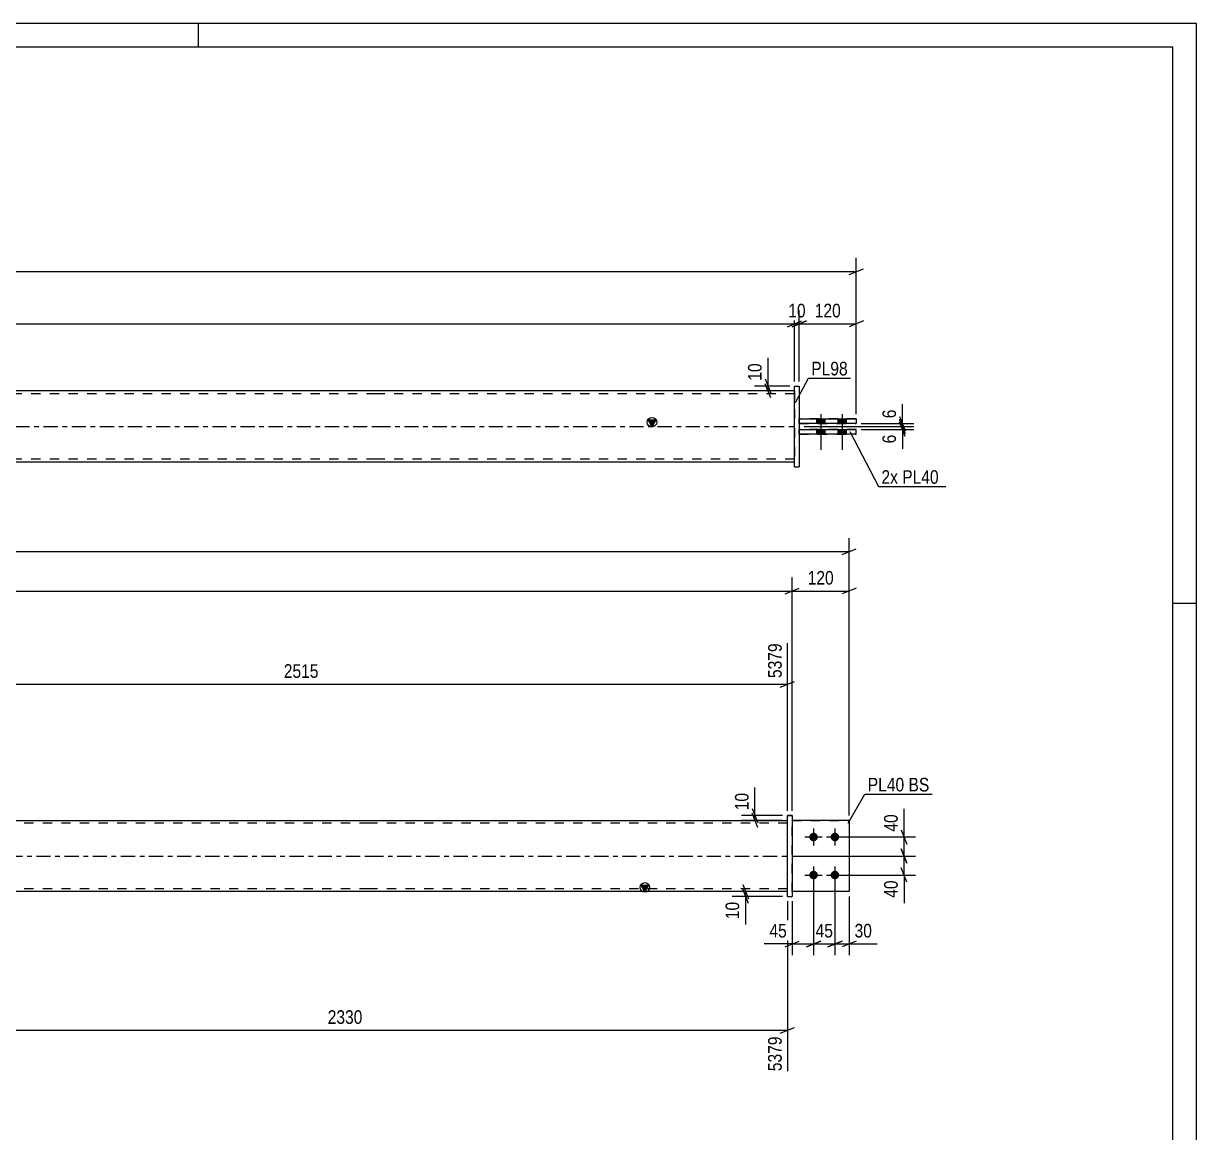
# Model space of a CAD drawing. Header units: millimetres. Extents: x 0 to 594, y 0 to 420.
# Drawn here: x 347.2 to 594, y 186.7 to 420 of the extents above; entities that cross this region are included whole.
import ezdxf

# ---------------------------------------------------------------- set-up
doc = ezdxf.new("R2010")
doc.units = ezdxf.units.MM
doc.linetypes.add('DXK_LINE_DOT2', pattern=[3.9198, 1.9599, -1.9599])
doc.linetypes.add('DXK_LINE_DOT3', pattern=[5.9187, 2.979, -0.9799, 0.9799, -0.9799])
doc.styles.add('Arial Narrow', font='ARIALN.TTF', dxfattribs={"height": 0.2})

# ---------------------------------------------------------------- blocks, each defined once
blk = doc.blocks.new('Unknown-580610186-1130')
at = {"color": 5, "linetype": 'Continuous'}
for p, q in [((594, 420), (0, 420)), ((384, 415), (384, 420)), ((594, 0), (594, 420)), ((589, 415), (5, 415)), ((589, 5), (589, 415)), ((594, 298), (589, 298))]:
    blk.add_line(p, q, dxfattribs=at)
blk = doc.blocks.new('Part-580610186-1689 - 1677')
at = {"color": 2, "linetype": 'Continuous'}
for p, q in [((508.91, 253.37), (507.91, 253.37)), ((507.91, 236.37), (507.91, 253.37)), ((508.91, 253.37), (508.91, 236.37)), ((507.91, 236.37), (507.91, 236.37)), ((507.91, 236.37), (508.91, 236.37))]:
    blk.add_line(p, q, dxfattribs=at)
at = {"color": 7, "linetype": 'DXK_LINE_DOT2'}
for p, q in [((507.91, 253.37), (507.91, 253.37)), ((507.91, 253.37), (508.91, 253.37)), ((508.91, 253.37), (508.91, 253.37)), ((507.91, 236.37), (508.91, 236.37))]:
    blk.add_line(p, q, dxfattribs=at)
blk = doc.blocks.new('Part-580610186-1699 - 1677')
at = {"color": 2, "linetype": 'Continuous'}
for p, q in [((520.91, 252.37), (508.91, 252.37)), ((520.91, 252.37), (520.91, 252.37)), ((520.91, 252.37), (520.91, 237.37)), ((520.91, 237.37), (508.91, 237.37))]:
    blk.add_line(p, q, dxfattribs=at)
at = {"color": 7, "linetype": 'DXK_LINE_DOT2'}
for p, q in [((520.91, 252.37), (508.91, 252.37)), ((508.91, 252.37), (508.91, 252.37)), ((508.91, 237.37), (508.91, 252.37)), ((520.91, 252.37), (520.91, 252.37)), ((520.91, 237.37), (508.91, 237.37))]:
    blk.add_line(p, q, dxfattribs=at)
blk = doc.blocks.new('Part-580610186-1704 - 1677')
at = {"linetype": 'Continuous'}
blk.add_hatch(color=2, dxfattribs=at).paths.add_polyline_path([(477.91, 237.37), (477.11, 238.77), (478.71, 238.77)])
at = {"color": 2, "linetype": 'Continuous'}
for p, q in [((178.26, 252.37), (419.81, 252.37)), ((419.91, 252.37), (507.91, 252.37)), ((419.81, 237.37), (178.26, 237.37)), ((507.91, 237.37), (419.91, 237.37)), ((477.91, 237.37), (477.11, 238.77)), ((477.11, 238.77), (478.71, 238.77)), ((478.71, 238.77), (477.91, 237.37))]:
    blk.add_line(p, q, dxfattribs=at)
at = {"color": 7, "linetype": 'DXK_LINE_DOT2'}
for p, q in [((507.91, 237.37), (507.91, 252.37)), ((419.81, 251.77), (178.26, 251.77)), ((507.91, 251.77), (419.91, 251.77)), ((419.81, 237.97), (178.26, 237.97)), ((507.91, 237.97), (419.91, 237.97))]:
    blk.add_line(p, q, dxfattribs=at)
at = {"color": 7, "linetype": 'DXK_LINE_DOT3'}
for p, q in [((178.26, 244.87), (419.81, 244.87)), ((419.91, 244.87), (507.91, 244.87))]:
    blk.add_line(p, q, dxfattribs=at)
at = {"color": 2, "linetype": 'Continuous'}
blk.add_circle((477.91, 238.27), 1, dxfattribs=at)
blk = doc.blocks.new('Part-580610186-1694 - 1677')
at = {"color": 7, "linetype": 'DXK_LINE_DOT2'}
for p, q in [((508.91, 252.37), (520.91, 252.37)), ((520.91, 252.37), (508.91, 252.37)), ((508.91, 252.37), (508.91, 252.37)), ((508.91, 237.37), (508.91, 252.37)), ((520.91, 252.37), (520.91, 252.37)), ((520.91, 252.37), (520.91, 237.37)), ((520.91, 237.37), (508.91, 237.37)), ((520.91, 237.37), (508.91, 237.37))]:
    blk.add_line(p, q, dxfattribs=at)
blk = doc.blocks.new('Bolt-580610186-1709 - 1677')
at = {"linetype": 'Continuous'}
for points in [[(513.41, 249.77), (513.6, 249.75), (513.78, 249.69), (513.94, 249.59), (514.08, 249.47), (514.19, 249.32), (514.27, 249.14), (514.31, 248.96), (514.31, 248.77), (514.27, 248.59), (514.19, 248.42), (514.08, 248.26), (513.94, 248.14), (513.78, 248.04), (513.6, 247.99), (513.41, 247.97), (513.23, 247.99), (513.05, 248.04), (512.89, 248.14), (512.75, 248.26), (512.64, 248.42), (512.56, 248.59), (512.52, 248.77), (512.52, 248.96), (512.56, 249.14), (512.64, 249.32), (512.75, 249.47), (512.89, 249.59), (513.05, 249.69), (513.23, 249.75)], [(517.91, 249.77), (518.1, 249.75), (518.28, 249.69), (518.44, 249.59), (518.58, 249.47), (518.69, 249.32), (518.77, 249.14), (518.81, 248.96), (518.81, 248.77), (518.77, 248.59), (518.69, 248.42), (518.58, 248.26), (518.44, 248.14), (518.28, 248.04), (518.1, 247.99), (517.91, 247.97), (517.73, 247.99), (517.55, 248.04), (517.39, 248.14), (517.25, 248.26), (517.14, 248.42), (517.06, 248.59), (517.02, 248.77), (517.02, 248.96), (517.06, 249.14), (517.14, 249.32), (517.25, 249.47), (517.39, 249.59), (517.55, 249.69), (517.73, 249.75)], [(513.41, 241.77), (513.6, 241.75), (513.78, 241.69), (513.94, 241.59), (514.08, 241.47), (514.19, 241.32), (514.27, 241.14), (514.31, 240.96), (514.31, 240.77), (514.27, 240.59), (514.19, 240.42), (514.08, 240.26), (513.94, 240.14), (513.78, 240.04), (513.6, 239.99), (513.41, 239.97), (513.23, 239.99), (513.05, 240.04), (512.89, 240.14), (512.75, 240.26), (512.64, 240.42), (512.56, 240.59), (512.52, 240.77), (512.52, 240.96), (512.56, 241.14), (512.64, 241.32), (512.75, 241.47), (512.89, 241.59), (513.05, 241.69), (513.23, 241.75)], [(517.91, 241.77), (518.1, 241.75), (518.28, 241.69), (518.44, 241.59), (518.58, 241.47), (518.69, 241.32), (518.77, 241.14), (518.81, 240.96), (518.81, 240.77), (518.77, 240.59), (518.69, 240.42), (518.58, 240.26), (518.44, 240.14), (518.28, 240.04), (518.1, 239.99), (517.91, 239.97), (517.73, 239.99), (517.55, 240.04), (517.39, 240.14), (517.25, 240.26), (517.14, 240.42), (517.06, 240.59), (517.02, 240.77), (517.02, 240.96), (517.06, 241.14), (517.14, 241.32), (517.25, 241.47), (517.39, 241.59), (517.55, 241.69), (517.73, 241.75)]]:
    blk.add_hatch(color=1, dxfattribs=at).paths.add_polyline_path(points)
at = {"color": 1, "linetype": 'Continuous'}
for p, q in [((513.41, 250.67), (513.41, 247.07)), ((517.91, 250.67), (517.91, 247.07)), ((511.61, 248.87), (515.21, 248.87)), ((516.11, 248.87), (519.71, 248.87)), ((513.41, 242.67), (513.41, 239.07)), ((517.91, 242.67), (517.91, 239.07)), ((511.61, 240.87), (515.21, 240.87)), ((516.11, 240.87), (519.71, 240.87))]:
    blk.add_line(p, q, dxfattribs=at)
blk = doc.blocks.new('Bolt-580610186-1371 - 1367')
at = {"linetype": 'Continuous'}
for points in [[(515.81, 336.82), (514.01, 336.82), (514.01, 335.82), (515.81, 335.82)], [(515.81, 336.82), (514.01, 336.82), (514.01, 335.82), (515.81, 335.82)], [(520.31, 336.82), (518.51, 336.82), (518.51, 335.82), (520.31, 335.82)], [(520.31, 336.82), (518.51, 336.82), (518.51, 335.82), (520.31, 335.82)], [(515.81, 334.62), (514.01, 334.62), (514.01, 333.62), (515.81, 333.62)], [(515.81, 334.62), (514.01, 334.62), (514.01, 333.62), (515.81, 333.62)], [(520.31, 334.62), (518.51, 334.62), (518.51, 333.62), (520.31, 333.62)], [(520.31, 334.62), (518.51, 334.62), (518.51, 333.62), (520.31, 333.62)]]:
    blk.add_hatch(color=1, dxfattribs=at).paths.add_polyline_path(points)
at = {"color": 1, "linetype": 'Continuous'}
for p, q in [((514.01, 336.82), (514.01, 335.82)), ((514.01, 336.82), (514.01, 335.82)), ((514.91, 337.82), (514.91, 330.32)), ((514.91, 337.82), (514.91, 330.32)), ((515.81, 336.82), (515.81, 335.82)), ((515.81, 336.82), (515.81, 335.82)), ((518.51, 336.82), (518.51, 335.82)), ((518.51, 336.82), (518.51, 335.82)), ((519.41, 337.82), (519.41, 330.32)), ((519.41, 337.82), (519.41, 330.32)), ((520.31, 336.82), (520.31, 335.82)), ((520.31, 336.82), (520.31, 335.82)), ((514.01, 334.62), (514.01, 333.62)), ((514.01, 334.62), (514.01, 333.62)), ((515.81, 334.62), (515.81, 333.62)), ((515.81, 334.62), (515.81, 333.62)), ((518.51, 334.62), (518.51, 333.62)), ((518.51, 334.62), (518.51, 333.62)), ((520.31, 334.62), (520.31, 333.62)), ((520.31, 334.62), (520.31, 333.62))]:
    blk.add_line(p, q, dxfattribs=at)
blk = doc.blocks.new('Part-580610186-1456 - 1367')
at = {"linetype": 'Continuous'}
blk.add_hatch(color=2, dxfattribs=at).paths.add_polyline_path([(479.41, 335.22), (478.61, 336.62), (480.21, 336.62)])
at = {"color": 2, "linetype": 'Continuous'}
for p, q in [((421.31, 342.72), (179.76, 342.72)), ((509.41, 342.72), (421.41, 342.72)), ((479.41, 335.22), (478.61, 336.62)), ((478.61, 336.62), (480.21, 336.62)), ((480.21, 336.62), (479.41, 335.22)), ((421.31, 327.72), (179.76, 327.72)), ((509.41, 327.72), (421.41, 327.72))]:
    blk.add_line(p, q, dxfattribs=at)
at = {"color": 7, "linetype": 'DXK_LINE_DOT2'}
for p, q in [((421.31, 342.12), (179.76, 342.12)), ((509.41, 342.12), (421.41, 342.12)), ((509.41, 342.72), (509.41, 327.72)), ((421.31, 328.32), (179.76, 328.32)), ((509.41, 328.32), (421.41, 328.32))]:
    blk.add_line(p, q, dxfattribs=at)
at = {"color": 7, "linetype": 'DXK_LINE_DOT3'}
for p, q in [((179.76, 335.22), (421.31, 335.22)), ((421.41, 335.22), (509.41, 335.22))]:
    blk.add_line(p, q, dxfattribs=at)
at = {"color": 2, "linetype": 'Continuous'}
blk.add_circle((479.41, 336.12), 1, dxfattribs=at)
blk = doc.blocks.new('Part-580610186-1461 - 1367')
at = {"color": 2, "linetype": 'Continuous'}
for p, q in [((510.41, 334.62), (522.41, 334.62)), ((522.41, 333.62), (510.41, 333.62)), ((522.41, 333.62), (522.41, 334.62))]:
    blk.add_line(p, q, dxfattribs=at)
at = {"color": 7, "linetype": 'DXK_LINE_DOT2'}
for p, q in [((510.41, 333.62), (510.41, 334.62)), ((522.41, 334.62), (510.41, 334.62)), ((510.41, 333.62), (522.41, 333.62))]:
    blk.add_line(p, q, dxfattribs=at)
blk = doc.blocks.new('Part-580610186-1433 - 1367')
at = {"color": 2, "linetype": 'Continuous'}
for p, q in [((509.41, 343.72), (509.41, 343.72)), ((509.41, 326.72), (509.41, 343.72)), ((509.41, 343.72), (510.41, 343.72)), ((510.41, 343.72), (510.41, 343.72)), ((510.41, 343.72), (510.41, 326.72)), ((509.41, 326.72), (510.41, 326.72)), ((509.41, 326.72), (509.41, 326.72)), ((510.41, 326.72), (510.41, 326.72))]:
    blk.add_line(p, q, dxfattribs=at)
at = {"color": 7, "linetype": 'DXK_LINE_DOT2'}
for p, q in [((509.41, 343.72), (509.41, 343.72)), ((509.41, 343.72), (510.41, 343.72)), ((509.41, 326.72), (510.41, 326.72))]:
    blk.add_line(p, q, dxfattribs=at)
blk = doc.blocks.new('Part-580610186-1466 - 1367')
at = {"color": 2, "linetype": 'Continuous'}
for p, q in [((510.41, 336.82), (522.41, 336.82)), ((522.41, 335.82), (510.41, 335.82)), ((522.41, 336.82), (522.41, 335.82))]:
    blk.add_line(p, q, dxfattribs=at)
at = {"color": 7, "linetype": 'DXK_LINE_DOT2'}
for p, q in [((510.41, 335.82), (510.41, 336.82)), ((522.41, 336.82), (510.41, 336.82)), ((510.41, 335.82), (522.41, 335.82)), ((522.41, 336.82), (522.41, 336.82))]:
    blk.add_line(p, q, dxfattribs=at)
blk = doc.blocks.new('StraightDimension-580610186-2004 - 1677')
at = {"color": 7, "linetype": 'Continuous'}
for p, q in [((531.87, 250.37), (533.07, 247.37)), ((518.91, 248.87), (534.87, 248.87)), ((532.47, 244.87), (532.47, 248.87)), ((508.91, 244.87), (534.87, 244.87)), ((533.07, 243.37), (531.87, 246.37))]:
    blk.add_line(p, q, dxfattribs=at)
at = {"color": 0}
blk.add_wipeout([(531.72, 254.25), (527.52, 254.25), (527.52, 249.39), (531.72, 249.39)], dxfattribs=at)
at = {"color": 7, "linetype": 'Continuous'}
blk.add_line((532.47, 248.87), (532.47, 254.77), dxfattribs=at)
blk.add_line((532.47, 248.87), (532.47, 254.77), dxfattribs=at)
at = {"color": 3, "style": 'Arial Narrow'}
blk.add_text('40', height=2.863, rotation=90.0002, dxfattribs=at).set_placement((531.12, 249.99))
blk = doc.blocks.new('StraightDimension-580610186-2764 - 1677')
at = {"color": 7, "linetype": 'Continuous'}
for p, q in [((303.28, 253.37), (303.28, 289.61)), ((507.91, 254.37), (507.91, 289.61)), ((304.78, 281.6), (301.78, 280.4)), ((506.41, 280.4), (509.41, 281.6)), ((303.28, 281), (507.91, 281))]:
    blk.add_line(p, q, dxfattribs=at)
at = {"color": 0, "linetype": 'Continuous'}
blk.add_wipeout([(507.31, 290.21), (503.11, 290.21), (503.11, 281.7), (507.31, 281.7)], dxfattribs=at)
at = {"color": 0}
blk.add_wipeout([(409.85, 281.75), (409.85, 285.95), (401.34, 285.95), (401.34, 281.75)], dxfattribs=at)
at = {"color": 3, "linetype": 'Continuous', "style": 'Arial Narrow'}
blk.add_text('5379', height=2.863, rotation=90.0002, dxfattribs=at).set_placement((506.71, 282.3))
at = {"color": 3, "style": 'Arial Narrow'}
blk.add_text('2515', height=2.863, dxfattribs=at).set_placement((401.94, 282.35))
blk = doc.blocks.new('StraightDimension-580610186-1955 - 1677')
at = {"color": 7, "linetype": 'Continuous'}
for p, q in [((513.41, 239.87), (513.41, 223.98)), ((517.91, 239.87), (517.91, 223.98)), ((511.91, 225.78), (514.91, 226.98)), ((513.41, 226.38), (517.91, 226.38)), ((519.41, 226.98), (516.41, 225.78))]:
    blk.add_line(p, q, dxfattribs=at)
at = {"color": 0}
blk.add_wipeout([(518.09, 227.13), (518.09, 231.33), (513.24, 231.33), (513.24, 227.13)], dxfattribs=at)
at = {"color": 3, "style": 'Arial Narrow'}
blk.add_text('45', height=2.863, dxfattribs=at).set_placement((513.84, 227.73))
blk = doc.blocks.new('StraightDimension-580610186-2050 - 1677')
at = {"color": 7, "linetype": 'Continuous'}
for p, q in [((507.41, 300.01), (510.41, 301.21)), ((508.91, 254.37), (508.91, 303.46)), ((89.16, 300.61), (508.91, 300.61))]:
    blk.add_line(p, q, dxfattribs=at)
blk = doc.blocks.new('StraightDimension-580610186-2882 - 1677')
at = {"color": 7, "linetype": 'Continuous'}
for p, q in [((321.77, 236.37), (321.77, 190.9)), ((507.91, 235.37), (507.91, 199.6)), ((323.27, 208.81), (320.27, 207.61)), ((321.77, 208.21), (507.91, 208.21)), ((506.41, 207.61), (509.41, 208.81))]:
    blk.add_line(p, q, dxfattribs=at)
at = {"color": 0}
blk.add_wipeout([(419.1, 208.96), (419.1, 213.16), (410.58, 213.16), (410.58, 208.96)], dxfattribs=at)
at = {"color": 0, "linetype": 'Continuous'}
blk.add_wipeout([(507.31, 207.51), (503.11, 207.51), (503.11, 199), (507.31, 199)], dxfattribs=at)
at = {"color": 3, "style": 'Arial Narrow'}
blk.add_text('2330', height=2.863, dxfattribs=at).set_placement((411.18, 209.56))
at = {"color": 3, "linetype": 'Continuous', "style": 'Arial Narrow'}
blk.add_text('5379', height=2.863, rotation=90.0002, dxfattribs=at).set_placement((506.71, 199.6))
blk = doc.blocks.new('StraightDimension-580610186-2040 - 1677')
at = {"color": 7, "linetype": 'Continuous'}
for p, q in [((507.41, 300.01), (510.41, 301.21)), ((508.91, 254.37), (508.91, 303.46)), ((522.41, 301.21), (519.41, 300.01)), ((520.91, 253.37), (520.91, 303.46)), ((508.91, 300.61), (520.91, 300.61))]:
    blk.add_line(p, q, dxfattribs=at)
at = {"color": 0}
blk.add_wipeout([(518.26, 301.36), (518.26, 305.56), (511.57, 305.56), (511.57, 301.36)], dxfattribs=at)
at = {"color": 3, "style": 'Arial Narrow'}
blk.add_text('120', height=2.863, dxfattribs=at).set_placement((512.17, 301.96))
blk = doc.blocks.new('StraightDimension-580610186-1945 - 1677')
at = {"color": 7, "linetype": 'Continuous'}
for p, q in [((513.41, 239.87), (513.41, 223.98)), ((508.91, 235.37), (508.91, 223.98)), ((507.41, 225.78), (510.41, 226.98)), ((508.91, 226.38), (513.41, 226.38)), ((514.91, 226.98), (511.91, 225.78))]:
    blk.add_line(p, q, dxfattribs=at)
at = {"color": 0}
blk.add_wipeout([(508.39, 227.13), (508.39, 231.33), (503.53, 231.33), (503.53, 227.13)], dxfattribs=at)
at = {"color": 7, "linetype": 'Continuous'}
blk.add_line((508.91, 226.38), (503.01, 226.38), dxfattribs=at)
blk.add_line((508.91, 226.38), (503.01, 226.38), dxfattribs=at)
at = {"color": 3, "style": 'Arial Narrow'}
blk.add_text('45', height=2.863, dxfattribs=at).set_placement((504.13, 227.73))
blk = doc.blocks.new('StraightDimension-580610186-1746 - 1677')
at = {"color": 7, "linetype": 'Continuous'}
for p, q in [((520.91, 253.37), (520.91, 311.76)), ((77.16, 308.91), (520.91, 308.91)), ((519.41, 308.31), (522.41, 309.51))]:
    blk.add_line(p, q, dxfattribs=at)
blk = doc.blocks.new('StraightDimension-580610186-1936 - 1677')
at = {"color": 7, "linetype": 'Continuous'}
for p, q in [((506.91, 237.37), (496.26, 237.37)), ((498.51, 238.87), (499.71, 235.87)), ((499.71, 234.87), (498.51, 237.87)), ((499.11, 236.37), (499.11, 237.37)), ((506.91, 236.37), (496.26, 236.37))]:
    blk.add_line(p, q, dxfattribs=at)
at = {"color": 0}
blk.add_wipeout([(498.36, 235.84), (494.16, 235.84), (494.16, 230.98), (498.36, 230.98)], dxfattribs=at)
at = {"color": 7, "linetype": 'Continuous'}
blk.add_line((499.11, 236.37), (499.11, 230.46), dxfattribs=at)
blk.add_line((499.11, 236.37), (499.11, 230.46), dxfattribs=at)
at = {"color": 3, "style": 'Arial Narrow'}
blk.add_text('10', height=2.863, rotation=90.0002, dxfattribs=at).set_placement((497.76, 231.58))
blk = doc.blocks.new('StraightDimension-580610186-1965 - 1677')
at = {"color": 7, "linetype": 'Continuous'}
for p, q in [((517.91, 239.87), (517.91, 223.98)), ((520.91, 236.37), (520.91, 223.98)), ((516.41, 225.78), (519.41, 226.98)), ((517.91, 226.38), (520.91, 226.38)), ((522.41, 226.98), (519.41, 225.78))]:
    blk.add_line(p, q, dxfattribs=at)
at = {"color": 0}
blk.add_wipeout([(526.3, 227.13), (526.3, 231.33), (521.44, 231.33), (521.44, 227.13)], dxfattribs=at)
at = {"color": 7, "linetype": 'Continuous'}
blk.add_line((520.91, 226.38), (526.82, 226.38), dxfattribs=at)
blk.add_line((520.91, 226.38), (526.82, 226.38), dxfattribs=at)
at = {"color": 3, "style": 'Arial Narrow'}
blk.add_text('30', height=2.863, dxfattribs=at).set_placement((522.04, 227.73))
blk = doc.blocks.new('StraightDimension-580610186-2017 - 1677')
at = {"color": 7, "linetype": 'Continuous'}
for p, q in [((508.91, 244.87), (534.87, 244.87)), ((531.87, 246.37), (533.07, 243.37)), ((532.47, 240.87), (532.47, 244.87)), ((533.07, 239.37), (531.87, 242.37)), ((518.91, 240.87), (534.87, 240.87))]:
    blk.add_line(p, q, dxfattribs=at)
at = {"color": 0}
blk.add_wipeout([(531.72, 240.34), (527.52, 240.34), (527.52, 235.48), (531.72, 235.48)], dxfattribs=at)
at = {"color": 7, "linetype": 'Continuous'}
blk.add_line((532.47, 240.87), (532.47, 234.96), dxfattribs=at)
blk.add_line((532.47, 240.87), (532.47, 234.96), dxfattribs=at)
at = {"color": 3, "style": 'Arial Narrow'}
blk.add_text('40', height=2.863, rotation=90.0002, dxfattribs=at).set_placement((531.12, 236.08))
blk = doc.blocks.new('StraightDimension-580610186-2031 - 1677')
at = {"color": 7, "linetype": 'Continuous'}
for p, q in [((500.49, 254.87), (501.69, 251.87)), ((506.91, 253.37), (498.24, 253.37)), ((506.91, 252.37), (498.24, 252.37)), ((501.69, 250.87), (500.49, 253.87)), ((501.09, 252.37), (501.09, 253.37))]:
    blk.add_line(p, q, dxfattribs=at)
at = {"color": 0}
blk.add_wipeout([(500.34, 258.75), (496.14, 258.75), (496.14, 253.89), (500.34, 253.89)], dxfattribs=at)
at = {"color": 7, "linetype": 'Continuous'}
blk.add_line((501.09, 253.37), (501.09, 259.27), dxfattribs=at)
blk.add_line((501.09, 253.37), (501.09, 259.27), dxfattribs=at)
at = {"color": 3, "style": 'Arial Narrow'}
blk.add_text('10', height=2.863, rotation=90.0002, dxfattribs=at).set_placement((499.74, 254.49))
blk = doc.blocks.new('StraightDimension-580610186-1631 - 1367')
at = {"color": 7, "linetype": 'Continuous'}
for p, q in [((523.41, 335.82), (534.51, 335.82)), ((531.51, 337.32), (532.71, 334.32)), ((532.71, 333.72), (531.51, 336.72)), ((532.11, 335.22), (532.11, 335.82)), ((511.41, 335.22), (534.51, 335.22))]:
    blk.add_line(p, q, dxfattribs=at)
at = {"color": 0}
blk.add_wipeout([(531.36, 339.37), (527.16, 339.37), (527.16, 336.35), (531.36, 336.35)], dxfattribs=at)
at = {"color": 7, "linetype": 'Continuous'}
blk.add_line((532.11, 335.82), (532.11, 339.9), dxfattribs=at)
blk.add_line((532.11, 335.82), (532.11, 339.9), dxfattribs=at)
at = {"color": 3, "style": 'Arial Narrow'}
blk.add_text('6', height=2.86, rotation=90.0002, dxfattribs=at).set_placement((530.76, 336.95))
blk = doc.blocks.new('StraightDimension-580610186-1549 - 1367')
at = {"color": 7, "linetype": 'Continuous'}
for p, q in [((522.41, 337.82), (522.41, 370.67)), ((78.66, 367.82), (522.41, 367.82)), ((520.91, 367.22), (523.91, 368.42))]:
    blk.add_line(p, q, dxfattribs=at)
blk = doc.blocks.new('StraightDimension-580610186-1580 - 1367')
at = {"color": 7, "linetype": 'Continuous'}
for p, q in [((509.41, 344.72), (509.41, 359.67)), ((91.66, 356.82), (509.41, 356.82)), ((507.91, 356.22), (510.91, 357.42))]:
    blk.add_line(p, q, dxfattribs=at)
blk = doc.blocks.new('StraightDimension-580610186-1590 - 1367')
at = {"color": 7, "linetype": 'Continuous'}
for p, q in [((509.41, 344.72), (509.41, 359.67)), ((510.41, 344.72), (510.41, 359.67)), ((507.91, 356.22), (510.91, 357.42)), ((511.91, 357.42), (508.91, 356.22)), ((509.41, 356.82), (510.41, 356.82))]:
    blk.add_line(p, q, dxfattribs=at)
at = {"color": 0}
blk.add_wipeout([(512.34, 357.57), (512.34, 361.77), (507.49, 361.77), (507.49, 357.57)], dxfattribs=at)
at = {"color": 3, "style": 'Arial Narrow'}
blk.add_text('10', height=2.863, dxfattribs=at).set_placement((508.09, 358.17))
blk = doc.blocks.new('StraightDimension-580610186-1600 - 1367')
at = {"color": 7, "linetype": 'Continuous'}
for p, q in [((510.41, 344.72), (510.41, 359.67)), ((522.41, 337.82), (522.41, 359.67)), ((508.91, 356.22), (511.91, 357.42)), ((510.41, 356.82), (522.41, 356.82)), ((523.91, 357.42), (520.91, 356.22))]:
    blk.add_line(p, q, dxfattribs=at)
at = {"color": 0}
blk.add_wipeout([(519.76, 357.57), (519.76, 361.77), (513.07, 361.77), (513.07, 357.57)], dxfattribs=at)
at = {"color": 3, "style": 'Arial Narrow'}
blk.add_text('120', height=2.863, dxfattribs=at).set_placement((513.67, 358.17))
blk = doc.blocks.new('StraightDimension-580610186-1611 - 1367')
at = {"color": 7, "linetype": 'Continuous'}
for p, q in [((508.41, 343.72), (500.98, 343.72)), ((503.23, 345.22), (504.43, 342.22)), ((504.43, 341.22), (503.23, 344.22)), ((503.83, 342.72), (503.83, 343.72)), ((508.41, 342.72), (500.98, 342.72))]:
    blk.add_line(p, q, dxfattribs=at)
at = {"color": 0}
blk.add_wipeout([(503.08, 349.1), (498.88, 349.1), (498.88, 344.25), (503.08, 344.25)], dxfattribs=at)
at = {"color": 7, "linetype": 'Continuous'}
blk.add_line((503.83, 343.72), (503.83, 349.63), dxfattribs=at)
blk.add_line((503.83, 343.72), (503.83, 349.63), dxfattribs=at)
at = {"color": 3, "style": 'Arial Narrow'}
blk.add_text('10', height=2.863, rotation=90.0002, dxfattribs=at).set_placement((502.48, 344.85))
blk = doc.blocks.new('StraightDimension-580610186-1622 - 1367')
at = {"color": 7, "linetype": 'Continuous'}
for p, q in [((531.51, 336.72), (532.71, 333.72)), ((532.71, 333.12), (531.51, 336.12)), ((511.41, 335.22), (534.51, 335.22)), ((523.41, 334.62), (534.51, 334.62)), ((532.11, 334.62), (532.11, 335.22))]:
    blk.add_line(p, q, dxfattribs=at)
at = {"color": 0}
blk.add_wipeout([(531.36, 334.1), (527.16, 334.1), (527.16, 331.07), (531.36, 331.07)], dxfattribs=at)
at = {"color": 7, "linetype": 'Continuous'}
blk.add_line((532.11, 334.62), (532.11, 330.54), dxfattribs=at)
blk.add_line((532.11, 334.62), (532.11, 330.54), dxfattribs=at)
at = {"color": 3, "style": 'Arial Narrow'}
blk.add_text('6', height=2.86, rotation=90.0002, dxfattribs=at).set_placement((530.76, 331.67))
blk = doc.blocks.new('MarkSet-580610186-2083 - 1677')
at = {"color": 0}
blk.add_wipeout([(532.49, 258.45), (532.49, 261.45), (524.82, 261.45), (524.82, 258.45)], dxfattribs=at)
blk.add_wipeout([(532.49, 258.45), (532.49, 261.45), (524.82, 261.45), (524.82, 258.45)], dxfattribs=at)
at = {"color": 30, "linetype": 'Continuous'}
blk.add_line((520.72, 251.79), (524.22, 257.85), dxfattribs=at)
at = {"color": 0}
blk.add_wipeout([(537.78, 258.45), (537.78, 261.45), (533.39, 261.45), (533.39, 258.45)], dxfattribs=at)
blk.add_wipeout([(537.78, 258.45), (537.78, 261.45), (533.39, 261.45), (533.39, 258.45)], dxfattribs=at)
at = {"color": 30, "linetype": 'Continuous'}
blk.add_line((524.22, 257.85), (538.38, 257.85), dxfattribs=at)
at = {"color": 3, "style": 'Arial Narrow'}
for s, p in [('PL40', (524.82, 258.45)), ('BS', (533.39, 258.45))]:
    blk.add_text(s, height=2.863, dxfattribs=at).set_placement(p)
blk = doc.blocks.new('Mark-580610186-1429 - 1367')
at = {"color": 0}
blk.add_wipeout([(520.61, 345.97), (520.61, 348.97), (512.93, 348.97), (512.93, 345.97)], dxfattribs=at)
blk.add_wipeout([(520.61, 345.97), (520.61, 348.97), (512.93, 348.97), (512.93, 345.97)], dxfattribs=at)
at = {"color": 30, "linetype": 'Continuous'}
for p, q in [((509.64, 340.29), (512.33, 345.37)), ((512.33, 345.37), (521.21, 345.37))]:
    blk.add_line(p, q, dxfattribs=at)
at = {"color": 3, "style": 'Arial Narrow'}
blk.add_text('PL98', height=2.863, dxfattribs=at).set_placement((512.93, 345.97))
blk = doc.blocks.new('MarkSet-580610186-1662 - 1367')
at = {"color": 0}
blk.add_wipeout([(531.17, 323.17), (531.17, 326.17), (527.7, 326.17), (527.7, 323.17)], dxfattribs=at)
blk.add_wipeout([(531.17, 323.17), (531.17, 326.17), (527.7, 326.17), (527.7, 323.17)], dxfattribs=at)
at = {"color": 30, "linetype": 'Continuous'}
blk.add_line((521.07, 334.14), (527.1, 322.57), dxfattribs=at)
at = {"color": 0}
blk.add_wipeout([(539.75, 323.17), (539.75, 326.17), (532.07, 326.17), (532.07, 323.17)], dxfattribs=at)
blk.add_wipeout([(539.75, 323.17), (539.75, 326.17), (532.07, 326.17), (532.07, 323.17)], dxfattribs=at)
at = {"color": 30, "linetype": 'Continuous'}
blk.add_line((527.1, 322.57), (541.25, 322.57), dxfattribs=at)
at = {"color": 3, "style": 'Arial Narrow'}
for s, p in [('2x', (527.7, 323.17)), ('PL40', (532.07, 323.17))]:
    blk.add_text(s, height=2.863, dxfattribs=at).set_placement(p)

msp = doc.modelspace()

# ---------------------------------------------------------------- block references
for name in ['Unknown-580610186-1130', 'Part-580610186-1433 - 1367', 'Part-580610186-1456 - 1367', 'Part-580610186-1466 - 1367', 'Bolt-580610186-1371 - 1367', 'Part-580610186-1461 - 1367', 'Part-580610186-1704 - 1677', 'Part-580610186-1689 - 1677', 'Part-580610186-1699 - 1677', 'Part-580610186-1694 - 1677', 'Bolt-580610186-1709 - 1677']:
    msp.add_blockref(name, (0, 0))

# ---------------------------------------------------------------- next in the draw order: block references
for name in ['StraightDimension-580610186-1631 - 1367', 'StraightDimension-580610186-2004 - 1677', 'StraightDimension-580610186-1955 - 1677', 'StraightDimension-580610186-2882 - 1677']:
    msp.add_blockref(name, (0, 0))

# ---------------------------------------------------------------- next in the draw order: block references
for name in ['StraightDimension-580610186-1549 - 1367', 'StraightDimension-580610186-2764 - 1677', 'StraightDimension-580610186-1945 - 1677', 'StraightDimension-580610186-1965 - 1677']:
    msp.add_blockref(name, (0, 0))

# ---------------------------------------------------------------- next in the draw order: block references
for name in ['StraightDimension-580610186-1580 - 1367', 'StraightDimension-580610186-2050 - 1677', 'StraightDimension-580610186-2017 - 1677', 'StraightDimension-580610186-1936 - 1677']:
    msp.add_blockref(name, (0, 0))

# ---------------------------------------------------------------- next in the draw order: block references
for name in ['StraightDimension-580610186-1590 - 1367', 'StraightDimension-580610186-2040 - 1677']:
    msp.add_blockref(name, (0, 0))

# ---------------------------------------------------------------- next in the draw order: block references
for name in ['StraightDimension-580610186-1600 - 1367', 'StraightDimension-580610186-1746 - 1677']:
    msp.add_blockref(name, (0, 0))

# ---------------------------------------------------------------- next in the draw order: block references
for name in ['StraightDimension-580610186-1611 - 1367', 'StraightDimension-580610186-1622 - 1367', 'StraightDimension-580610186-2031 - 1677', 'MarkSet-580610186-2083 - 1677']:
    msp.add_blockref(name, (0, 0))

# ---------------------------------------------------------------- next in the draw order: block references
for name in ['Mark-580610186-1429 - 1367', 'MarkSet-580610186-1662 - 1367']:
    msp.add_blockref(name, (0, 0))

doc.saveas('drawing.dxf')
